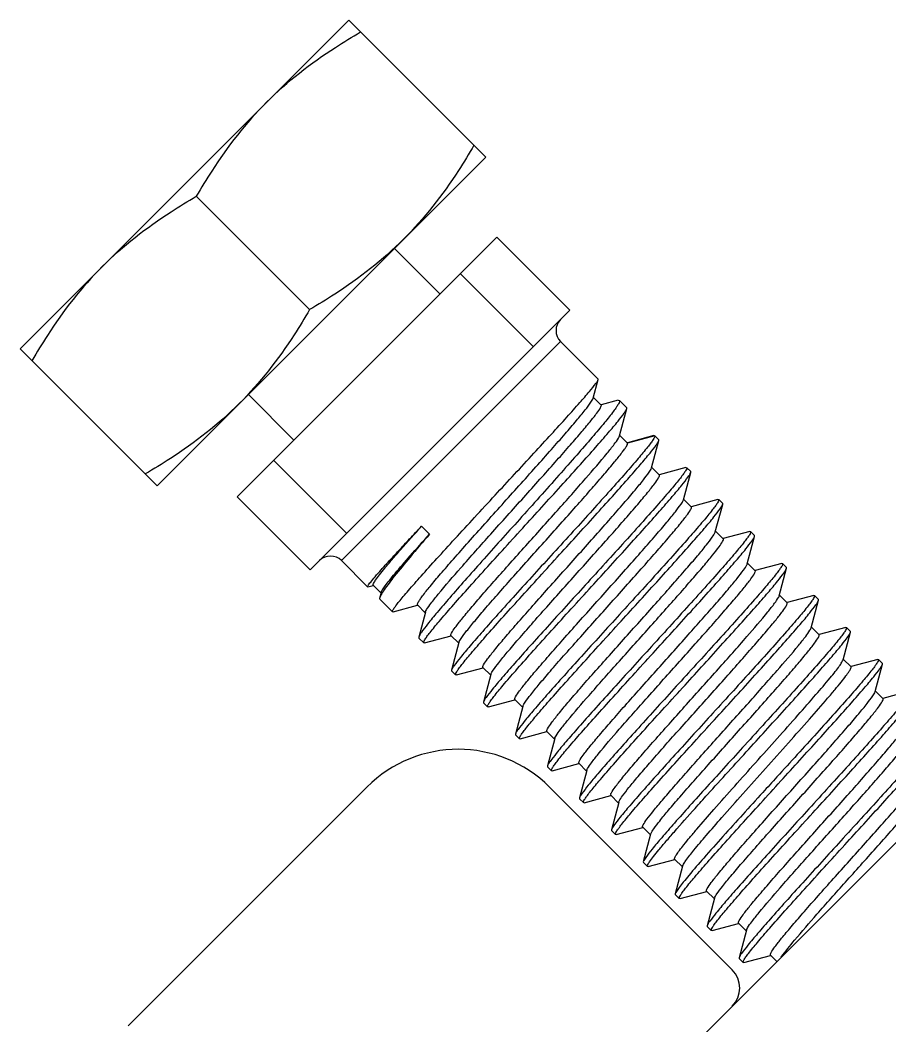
# Model space of a CAD drawing. Extents: x 4995099 to 5303443, y 4627657 to 4889583.
# Drawn here: x 5051300.1 to 5051674.7, y 4774370.9 to 4774804 of the extents above; entities that cross this region are included whole.
import ezdxf

# ---------------------------------------------------------------- set-up
doc = ezdxf.new("R2010")
doc.units = 0
doc.header["$LTSCALE"] = 1000
doc.header["$MEASUREMENT"] = 0
doc.layers.get('0').update_dxf_attribs({"color": 4, "linetype": 'CONTINUOUS'})

msp = doc.modelspace()

# ---------------------------------------------------------------- linework, layer by layer
at = {"linetype": 'Continuous'}
for p, q in [((5051441.63, 4774804), (5051300.07, 4774662.44)), ((5051441.63, 4774804), (5051500.61, 4774745.02)), ((5051500.61, 4774745.02), (5051359.05, 4774603.46)), ((5051375.95, 4774728.11), (5051424.72, 4774679.34)), ((5051393.56, 4774598.64), (5051505.42, 4774710.51)), ((5051505.42, 4774710.51), (5051536.88, 4774679.05)), ((5051461.29, 4774705.69), (5051480.95, 4774686.03)), ((5051489.7, 4774694.78), (5051521.15, 4774663.32)), ((5051425.01, 4774567.19), (5051536.88, 4774679.05)), ((5051300.07, 4774662.44), (5051359.05, 4774603.46)), ((5051438.48, 4774571.21), (5051532.85, 4774665.59)), ((5051549.06, 4774649.38), (5051532.85, 4774665.59)), ((5051546.94, 4774641.25), (5051549.07, 4774649.18)), ((5051549.07, 4774649.18), (5051549.06, 4774649.38)), ((5051398.37, 4774642.78), (5051418.03, 4774623.12)), ((5051550.35, 4774638.18), (5051547.01, 4774641.52)), ((5051557.72, 4774640.26), (5051550.32, 4774638.3)), ((5051557.72, 4774640.26), (5051558.21, 4774640.23)), ((5051561.38, 4774637.06), (5051558.21, 4774640.23)), ((5051558.23, 4774624.91), (5051561.4, 4774636.73)), ((5051561.42, 4774636.98), (5051561.38, 4774637.06)), ((5051561.4, 4774636.73), (5051561.42, 4774636.98)), ((5051561.69, 4774621.77), (5051558.25, 4774625.21)), ((5051561.64, 4774621.86), (5051558.3, 4774625.19)), ((5051573.09, 4774625.04), (5051561.61, 4774621.98)), ((5051573.47, 4774624.93), (5051561.69, 4774621.77)), ((5051571.99, 4774611.14), (5051575.16, 4774622.97)), ((5051573.09, 4774625.04), (5051573.42, 4774625.01)), ((5051573.42, 4774625.01), (5051573.47, 4774624.93)), ((5051575.14, 4774623.3), (5051573.49, 4774624.95)), ((5051575.16, 4774622.97), (5051575.14, 4774623.3)), ((5051561.69, 4774621.77), (5051561.64, 4774621.86)), ((5051409.29, 4774614.37), (5051440.74, 4774582.91)), ((5051575.4, 4774608.09), (5051572.07, 4774611.43)), ((5051586.86, 4774611.28), (5051575.37, 4774608.22)), ((5051586.86, 4774611.28), (5051587.19, 4774611.25)), ((5051588.9, 4774609.54), (5051587.19, 4774611.25)), ((5051585.75, 4774597.38), (5051588.93, 4774609.21)), ((5051588.93, 4774609.21), (5051588.9, 4774609.54)), ((5051393.56, 4774598.64), (5051425.01, 4774567.19)), ((5051589.17, 4774594.33), (5051585.83, 4774597.67)), ((5051600.62, 4774597.51), (5051589.13, 4774594.45)), ((5051600.62, 4774597.51), (5051600.95, 4774597.49)), ((5051602.67, 4774595.77), (5051600.95, 4774597.49)), ((5051599.51, 4774583.62), (5051602.69, 4774595.44)), ((5051602.69, 4774595.44), (5051602.67, 4774595.77)), ((5051472.99, 4774586.07), (5051476.43, 4774582.63)), ((5051602.93, 4774580.57), (5051599.59, 4774583.9)), ((5051614.38, 4774583.75), (5051602.89, 4774580.69)), ((5051614.38, 4774583.75), (5051614.71, 4774583.73)), ((5051616.43, 4774582.01), (5051614.71, 4774583.73)), ((5051599.45, 4774583.41), (5051599.51, 4774583.62)), ((5051613.28, 4774569.86), (5051616.45, 4774581.68)), ((5051616.45, 4774581.68), (5051616.43, 4774582.01)), ((5051449.75, 4774559.95), (5051438.48, 4774571.21)), ((5051324.92, 4774097.47), (5051795.52, 4774568.07)), ((5051616.69, 4774566.81), (5051613.35, 4774570.14)), ((5051628.15, 4774569.99), (5051616.66, 4774566.93)), ((5051627.04, 4774556.09), (5051630.21, 4774567.92)), ((5051628.15, 4774569.99), (5051628.47, 4774569.96)), ((5051630.19, 4774568.25), (5051628.47, 4774569.96)), ((5051630.21, 4774567.92), (5051630.19, 4774568.25)), ((5051449.88, 4774559.94), (5051449.75, 4774559.95)), ((5051449.88, 4774559.94), (5051452.18, 4774560.56)), ((5051452.15, 4774560.67), (5051455.5, 4774557.32)), ((5051455.56, 4774557.56), (5051454.96, 4774555.29)), ((5051460.48, 4774549.21), (5051455.01, 4774554.69)), ((5051630.45, 4774553.04), (5051627.12, 4774556.38)), ((5051641.91, 4774556.22), (5051630.42, 4774553.17)), ((5051640.8, 4774542.33), (5051643.98, 4774554.16)), ((5051641.91, 4774556.22), (5051642.24, 4774556.2)), ((5051643.95, 4774554.48), (5051642.24, 4774556.2)), ((5051643.98, 4774554.16), (5051643.95, 4774554.48)), ((5051460.75, 4774549.2), (5051460.48, 4774549.21)), ((5051460.75, 4774549.2), (5051471.28, 4774552.03)), ((5051471.25, 4774552.15), (5051474.58, 4774548.81)), ((5051474.66, 4774549.09), (5051471.79, 4774538.28)), ((5051644.22, 4774539.28), (5051640.88, 4774542.62)), ((5051655.67, 4774542.46), (5051644.18, 4774539.4)), ((5051654.57, 4774528.57), (5051657.74, 4774540.39)), ((5051655.67, 4774542.46), (5051656, 4774542.44)), ((5051657.72, 4774540.72), (5051656, 4774542.44)), ((5051657.74, 4774540.39), (5051657.72, 4774540.72)), ((5051471.79, 4774538.28), (5051471.81, 4774537.88)), ((5051473.89, 4774535.81), (5051471.81, 4774537.88)), ((5051474.22, 4774535.78), (5051485.68, 4774538.86)), ((5051485.65, 4774538.99), (5051488.99, 4774535.65)), ((5051474.22, 4774535.78), (5051473.89, 4774535.81)), ((5051489.06, 4774535.93), (5051485.91, 4774524.09)), ((5051657.98, 4774525.52), (5051654.64, 4774528.85)), ((5051669.44, 4774528.7), (5051657.95, 4774525.64)), ((5051669.44, 4774528.7), (5051669.76, 4774528.68)), ((5051671.48, 4774526.96), (5051669.76, 4774528.68)), ((5051485.91, 4774524.09), (5051485.93, 4774523.76)), ((5051487.65, 4774522.04), (5051485.93, 4774523.76)), ((5051487.98, 4774522.02), (5051499.45, 4774525.1)), ((5051499.41, 4774525.22), (5051502.75, 4774521.89)), ((5051668.33, 4774514.8), (5051671.5, 4774526.63)), ((5051671.5, 4774526.63), (5051671.48, 4774526.96)), ((5051487.98, 4774522.02), (5051487.65, 4774522.04)), ((5051502.83, 4774522.17), (5051499.67, 4774510.33)), ((5051671.74, 4774511.76), (5051668.4, 4774515.09)), ((5051683.2, 4774514.94), (5051671.71, 4774511.88)), ((5051499.67, 4774510.33), (5051499.7, 4774510)), ((5051501.74, 4774508.26), (5051513.21, 4774511.34)), ((5051513.18, 4774511.46), (5051516.51, 4774508.12)), ((5051501.41, 4774508.28), (5051499.7, 4774510)), ((5051501.74, 4774508.26), (5051501.41, 4774508.28)), ((5051516.59, 4774508.41), (5051513.44, 4774496.56)), ((5051515.5, 4774494.5), (5051526.97, 4774497.57)), ((5051526.94, 4774497.7), (5051530.27, 4774494.36)), ((5051513.44, 4774496.56), (5051513.46, 4774496.24)), ((5051515.18, 4774494.52), (5051513.46, 4774496.24)), ((5051515.5, 4774494.5), (5051515.18, 4774494.52)), ((5051530.35, 4774494.65), (5051527.2, 4774482.8)), ((5051527.2, 4774482.8), (5051527.22, 4774482.47)), ((5051528.94, 4774480.76), (5051527.22, 4774482.47)), ((5051529.27, 4774480.73), (5051528.94, 4774480.76)), ((5051529.27, 4774480.73), (5051540.73, 4774483.81)), ((5051540.7, 4774483.94), (5051544.04, 4774480.6)), ((5051544.11, 4774480.88), (5051540.96, 4774469.04)), ((5051346.65, 4774370.86), (5051449.47, 4774473.67)), ((5051528.11, 4774473.67), (5051606.75, 4774395.03)), ((5051540.96, 4774469.04), (5051540.98, 4774468.71)), ((5051542.7, 4774466.99), (5051540.98, 4774468.71)), ((5051543.03, 4774466.97), (5051542.7, 4774466.99)), ((5051543.03, 4774466.97), (5051554.5, 4774470.05)), ((5051554.46, 4774470.17), (5051557.8, 4774466.84)), ((5051557.88, 4774467.12), (5051554.72, 4774455.28)), ((5051554.72, 4774455.28), (5051554.75, 4774454.95)), ((5051556.46, 4774453.23), (5051554.75, 4774454.95)), ((5051556.79, 4774453.21), (5051568.26, 4774456.29)), ((5051568.23, 4774456.41), (5051571.56, 4774453.07)), ((5051556.79, 4774453.21), (5051556.46, 4774453.23)), ((5051571.64, 4774453.36), (5051568.49, 4774441.51)), ((5051571.64, 4774453.36), (5051571.72, 4774453.6)), ((5051568.49, 4774441.51), (5051568.51, 4774441.19)), ((5051570.23, 4774439.47), (5051568.51, 4774441.19)), ((5051570.56, 4774439.45), (5051582.02, 4774442.52)), ((5051581.99, 4774442.65), (5051585.33, 4774439.31)), ((5051570.56, 4774439.45), (5051570.23, 4774439.47)), ((5051585.4, 4774439.6), (5051582.25, 4774427.75)), ((5051582.25, 4774427.75), (5051582.27, 4774427.42)), ((5051584.32, 4774425.68), (5051595.78, 4774428.76)), ((5051595.75, 4774428.89), (5051599.09, 4774425.55)), ((5051583.99, 4774425.71), (5051582.27, 4774427.42)), ((5051584.32, 4774425.68), (5051583.99, 4774425.71)), ((5051599.16, 4774425.83), (5051596.01, 4774413.99)), ((5051598.08, 4774411.92), (5051609.55, 4774415)), ((5051609.51, 4774415.12), (5051612.85, 4774411.79)), ((5051596.01, 4774413.99), (5051596.03, 4774413.66)), ((5051597.75, 4774411.94), (5051596.03, 4774413.66)), ((5051598.08, 4774411.92), (5051597.75, 4774411.94)), ((5051612.93, 4774412.07), (5051609.77, 4774400.22)), ((5051609.77, 4774400.22), (5051609.8, 4774399.9)), ((5051611.51, 4774398.18), (5051609.8, 4774399.9)), ((5051611.84, 4774398.16), (5051611.51, 4774398.18)), ((5051611.84, 4774398.16), (5051623.31, 4774401.24)), ((5051623.28, 4774401.36), (5051626.04, 4774398.59))]:
    msp.add_line(p, q, dxfattribs=at)
for centre, radius, start, end in [((5051537.57, 4774670.3), 6.67, 135, 225), ((5051433.76, 4774566.5), 6.67, 45, 135), ((5051488.79, 4774434.35), 55.61, 45, 135), ((5051598.89, 4774387.17), 11.12, 315, 45)]:
    msp.add_arc(centre, radius, start, end, dxfattribs=at)
for points, knots in [([(5051406.24, 4774768.61), (5051415.17, 4774777.55), (5051428.62, 4774788.03), (5051443.06, 4774796.78), (5051446.73, 4774798.89)], [0, 0, 0, 0, 0.748734, 1, 1, 1, 1]), ([(5051406.24, 4774768.61), (5051397.3, 4774759.67), (5051386.82, 4774746.22), (5051378.07, 4774731.79), (5051375.95, 4774728.11)], [0, 0, 0, 0, 0.748734, 1, 1, 1, 1]), ([(5051495.5, 4774750.12), (5051493.39, 4774746.45), (5051484.64, 4774732.01), (5051474.16, 4774718.56), (5051465.22, 4774709.63)], [0, 0, 0, 0, 0.251266, 1, 1, 1, 1]), ([(5051335.46, 4774697.83), (5051344.39, 4774706.77), (5051357.85, 4774717.25), (5051372.28, 4774726), (5051375.95, 4774728.11)], [0, 0, 0, 0, 0.748734, 1, 1, 1, 1]), ([(5051465.22, 4774709.63), (5051456.28, 4774700.69), (5051442.83, 4774690.21), (5051428.4, 4774681.46), (5051424.72, 4774679.34)], [0, 0, 0, 0, 0.748734, 1, 1, 1, 1]), ([(5051335.46, 4774697.83), (5051326.52, 4774688.89), (5051316.04, 4774675.44), (5051307.29, 4774661.01), (5051305.17, 4774657.33)], [0, 0, 0, 0, 0.748734, 1, 1, 1, 1]), ([(5051424.72, 4774679.34), (5051422.61, 4774675.67), (5051413.86, 4774661.24), (5051403.38, 4774647.78), (5051394.44, 4774638.85)], [0, 0, 0, 0, 0.251266, 1, 1, 1, 1]), ([(5051504.67, 4774599.39), (5051510.23, 4774605.41), (5051518.33, 4774614.16), (5051528.64, 4774625.38), (5051535.24, 4774632.64), (5051540.73, 4774638.77), (5051544.87, 4774643.56), (5051547.44, 4774646.64), (5051548.65, 4774648.35), (5051549.01, 4774648.94), (5051549.07, 4774649.18)], [0, 0, 0, 0, 0.368142, 0.535897, 0.684709, 0.809342, 0.905414, 0.969598, 0.989056, 1, 1, 1, 1]), ([(5051471.25, 4774552.15), (5051471.15, 4774552.25), (5051471.25, 4774552.76), (5051471.65, 4774553.47), (5051472.4, 4774554.66), (5051474.06, 4774556.92), (5051477.01, 4774560.59), (5051481.48, 4774565.87), (5051487.01, 4774572.22), (5051493.38, 4774579.42), (5051500.35, 4774587.21), (5051510.04, 4774598), (5051519.62, 4774608.65), (5051528.68, 4774618.82), (5051534.53, 4774625.47), (5051539.39, 4774631.15), (5051543.15, 4774635.65), (5051545.52, 4774638.85), (5051546.76, 4774640.57), (5051546.94, 4774641.25)], [0, 0, 0, 0, 0.003461, 0.010825, 0.022535, 0.038573, 0.083113, 0.142879, 0.21566, 0.298761, 0.389116, 0.483412, 0.670116, 0.755815, 0.832283, 0.896851, 0.947308, 0.981997, 1, 1, 1, 1]), ([(5051558.21, 4774640.23), (5051558.33, 4774640.11), (5051558.22, 4774639.5), (5051557.75, 4774638.64), (5051556.86, 4774637.23), (5051554.89, 4774634.53), (5051551.39, 4774630.15), (5051546.09, 4774623.87), (5051539.52, 4774616.31), (5051531.96, 4774607.77), (5051523.71, 4774598.53), (5051518.01, 4774592.19), (5051515.11, 4774588.96)], [0, 0, 0, 0, 0.007287, 0.022596, 0.046895, 0.080168, 0.172563, 0.296519, 0.44737, 0.619385, 0.805971, 1, 1, 1, 1]), ([(5051394.44, 4774638.85), (5051385.5, 4774629.91), (5051372.05, 4774619.43), (5051357.62, 4774610.68), (5051353.94, 4774608.56)], [0, 0, 0, 0, 0.748734, 1, 1, 1, 1]), ([(5051475.14, 4774550.11), (5051475.7, 4774551.05), (5051477.37, 4774553.31), (5051482.23, 4774559.36), (5051490.85, 4774569.27), (5051503.17, 4774583.1), (5051514.58, 4774595.77), (5051523.84, 4774606.09), (5051530.34, 4774613.37), (5051536.2, 4774620.02), (5051541.23, 4774625.82), (5051545.26, 4774630.61), (5051548.12, 4774634.19), (5051549.76, 4774636.53), (5051550.36, 4774637.64), (5051550.44, 4774638.1), (5051550.35, 4774638.18)], [0, 0, 0, 0, 0.028348, 0.07231, 0.200737, 0.367922, 0.551326, 0.641466, 0.726551, 0.80379, 0.870677, 0.92508, 0.96531, 0.990227, 0.996843, 1, 1, 1, 1]), ([(5051517.63, 4774586.43), (5051523.09, 4774592.42), (5051531.05, 4774601.15), (5051541.16, 4774612.36), (5051547.67, 4774619.66), (5051553.06, 4774625.86), (5051557.23, 4774630.75), (5051559.83, 4774634.2), (5051561.21, 4774636.02), (5051561.4, 4774636.73)], [0, 0, 0, 0, 0.36438, 0.530796, 0.678891, 0.803581, 0.9006, 0.966696, 1, 1, 1, 1]), ([(5051485.65, 4774538.99), (5051485.56, 4774539.07), (5051485.63, 4774539.52), (5051486.21, 4774540.63), (5051487.8, 4774542.92), (5051490.59, 4774546.43), (5051494.5, 4774551.12), (5051499.37, 4774556.76), (5051505.04, 4774563.22), (5051511.3, 4774570.26), (5051520.19, 4774580.21), (5051531.09, 4774592.36), (5051542.83, 4774605.6), (5051551.03, 4774615.07), (5051555.64, 4774620.85), (5051557.22, 4774623), (5051557.75, 4774623.91)], [0, 0, 0, 0, 0.003296, 0.010079, 0.03549, 0.076381, 0.131511, 0.19909, 0.276886, 0.362322, 0.452558, 0.635372, 0.801219, 0.928261, 0.971785, 1, 1, 1, 1]), ([(5051573.47, 4774624.93), (5051573.51, 4774624.74), (5051573.24, 4774624.17), (5051572.67, 4774623.2), (5051571.64, 4774621.78), (5051569.53, 4774619.05), (5051565.89, 4774614.71), (5051560.5, 4774608.5), (5051553.9, 4774601.09), (5051546.37, 4774592.73), (5051538.19, 4774583.73), (5051532.55, 4774577.54), (5051529.68, 4774574.39)], [0, 0, 0, 0, 0.00868, 0.025879, 0.051887, 0.086569, 0.180747, 0.305089, 0.45505, 0.625126, 0.809034, 1, 1, 1, 1]), ([(5051531.4, 4774572.67), (5051536.85, 4774578.66), (5051544.81, 4774587.39), (5051554.92, 4774598.6), (5051561.43, 4774605.9), (5051566.82, 4774612.1), (5051571, 4774616.98), (5051573.59, 4774620.43), (5051574.97, 4774622.25), (5051575.16, 4774622.97)], [0, 0, 0, 0, 0.364381, 0.5308, 0.678899, 0.803591, 0.900607, 0.966701, 1, 1, 1, 1]), ([(5051557.75, 4774623.91), (5051557.81, 4774624.01), (5051557.99, 4774624.33), (5051558.16, 4774624.66), (5051558.23, 4774624.91)], [0, 0, 0, 0, 0.313787, 1, 1, 1, 1]), ([(5051489.06, 4774535.93), (5051489.24, 4774536.6), (5051490.43, 4774538.29), (5051492.72, 4774541.41), (5051496.33, 4774545.77), (5051500.99, 4774551.23), (5051506.57, 4774557.62), (5051515.2, 4774567.35), (5051524.3, 4774577.51), (5051533.51, 4774587.8), (5051540.13, 4774595.22), (5051546.19, 4774602.1), (5051551.48, 4774608.19), (5051555.78, 4774613.28), (5051558.66, 4774616.86), (5051560.32, 4774619.11), (5051561.12, 4774620.3), (5051561.56, 4774621.12), (5051561.74, 4774621.61), (5051561.69, 4774621.77)], [0, 0, 0, 0, 0.018431, 0.053472, 0.104134, 0.168694, 0.244894, 0.330055, 0.515024, 0.608298, 0.697696, 0.780063, 0.852494, 0.912444, 0.95783, 0.974565, 0.987157, 0.995562, 1, 1, 1, 1]), ([(5051499.41, 4774525.22), (5051499.32, 4774525.32), (5051499.4, 4774525.8), (5051500.04, 4774526.98), (5051501.78, 4774529.45), (5051504.8, 4774533.22), (5051509.02, 4774538.25), (5051514.25, 4774544.28), (5051520.3, 4774551.15), (5051526.94, 4774558.61), (5051536.22, 4774568.98), (5051545.43, 4774579.25), (5051554.17, 4774589.11), (5051559.85, 4774595.59), (5051564.58, 4774601.15), (5051568.26, 4774605.58), (5051570.6, 4774608.75), (5051571.81, 4774610.46), (5051571.99, 4774611.14)], [0, 0, 0, 0, 0.003453, 0.010691, 0.037881, 0.081592, 0.14037, 0.212138, 0.294327, 0.383985, 0.477885, 0.664852, 0.751185, 0.82854, 0.894141, 0.945651, 0.981282, 1, 1, 1, 1]), ([(5051587.19, 4774611.25), (5051587.29, 4774611.15), (5051587.11, 4774610.56), (5051586.63, 4774609.77), (5051585.69, 4774608.39), (5051583.66, 4774605.76), (5051580.08, 4774601.45), (5051574.7, 4774595.25), (5051568.06, 4774587.77), (5051560.43, 4774579.29), (5051552.11, 4774570.13), (5051546.37, 4774563.84), (5051543.44, 4774560.62)], [0, 0, 0, 0, 0.006599, 0.021626, 0.045784, 0.078991, 0.171388, 0.295465, 0.44652, 0.61879, 0.805664, 1, 1, 1, 1]), ([(5051502.83, 4774522.17), (5051503.01, 4774522.85), (5051504.22, 4774524.56), (5051506.55, 4774527.73), (5051510.23, 4774532.16), (5051514.96, 4774537.71), (5051520.64, 4774544.19), (5051529.37, 4774554.05), (5051538.58, 4774564.33), (5051547.87, 4774574.7), (5051554.51, 4774582.16), (5051560.56, 4774589.03), (5051565.79, 4774595.07), (5051570.02, 4774600.1), (5051573.04, 4774603.87), (5051574.77, 4774606.34), (5051575.41, 4774607.52), (5051575.49, 4774608), (5051575.4, 4774608.09)], [0, 0, 0, 0, 0.01868, 0.054278, 0.105764, 0.171349, 0.248695, 0.335028, 0.522011, 0.615926, 0.705601, 0.787809, 0.859594, 0.918387, 0.96211, 0.989307, 0.996546, 1, 1, 1, 1]), ([(5051545.16, 4774558.91), (5051550.62, 4774564.9), (5051558.57, 4774573.63), (5051568.69, 4774584.84), (5051575.19, 4774592.13), (5051580.58, 4774598.33), (5051584.76, 4774603.22), (5051587.35, 4774606.67), (5051588.73, 4774608.49), (5051588.93, 4774609.21)], [0, 0, 0, 0, 0.364381, 0.530796, 0.678894, 0.80359, 0.900609, 0.966703, 1, 1, 1, 1]), ([(5051460.48, 4774549.21), (5051460.38, 4774549.31), (5051460.61, 4774549.89), (5051461.08, 4774550.65), (5051462.06, 4774552.01), (5051463.42, 4774553.72), (5051465.21, 4774555.89), (5051468.35, 4774559.56), (5051473.17, 4774565.02), (5051479.87, 4774572.44), (5051487.56, 4774580.85), (5051495.94, 4774589.95), (5051501.72, 4774596.21), (5051504.67, 4774599.39)], [0, 0, 0, 0, 0.006287, 0.021187, 0.045277, 0.078448, 0.120429, 0.17084, 0.294962, 0.446101, 0.618491, 0.80551, 1, 1, 1, 1]), ([(5051513.18, 4774511.46), (5051513.08, 4774511.55), (5051513.17, 4774512.04), (5051513.81, 4774513.22), (5051515.54, 4774515.69), (5051518.56, 4774519.46), (5051522.78, 4774524.49), (5051528.01, 4774530.52), (5051534.06, 4774537.39), (5051540.7, 4774544.84), (5051549.99, 4774555.22), (5051559.2, 4774565.49), (5051567.93, 4774575.35), (5051573.61, 4774581.83), (5051578.34, 4774587.39), (5051582.03, 4774591.82), (5051584.36, 4774594.99), (5051585.57, 4774596.7), (5051585.75, 4774597.38)], [0, 0, 0, 0, 0.003453, 0.010691, 0.03788, 0.081592, 0.14037, 0.212137, 0.294327, 0.383985, 0.477885, 0.664851, 0.751185, 0.82854, 0.894141, 0.945652, 0.981282, 1, 1, 1, 1]), ([(5051600.95, 4774597.49), (5051601.05, 4774597.38), (5051600.87, 4774596.8), (5051600.39, 4774596), (5051599.45, 4774594.62), (5051597.42, 4774592), (5051593.85, 4774587.68), (5051588.47, 4774581.48), (5051581.82, 4774574), (5051574.19, 4774565.53), (5051565.87, 4774556.37), (5051560.13, 4774550.07), (5051557.2, 4774546.86)], [0, 0, 0, 0, 0.006599, 0.021626, 0.045783, 0.07899, 0.171389, 0.295471, 0.446525, 0.618791, 0.805663, 1, 1, 1, 1]), ([(5051516.59, 4774508.41), (5051516.77, 4774509.09), (5051517.98, 4774510.8), (5051520.31, 4774513.97), (5051523.99, 4774518.4), (5051528.72, 4774523.95), (5051534.4, 4774530.43), (5051543.14, 4774540.29), (5051552.35, 4774550.56), (5051561.63, 4774560.94), (5051568.27, 4774568.4), (5051574.33, 4774575.27), (5051579.56, 4774581.3), (5051583.78, 4774586.33), (5051586.8, 4774590.1), (5051588.54, 4774592.57), (5051589.18, 4774593.76), (5051589.26, 4774594.24), (5051589.17, 4774594.33)], [0, 0, 0, 0, 0.01868, 0.054279, 0.105765, 0.171349, 0.248696, 0.335028, 0.522011, 0.615926, 0.705601, 0.787809, 0.859594, 0.918386, 0.962109, 0.989307, 0.996546, 1, 1, 1, 1]), ([(5051558.92, 4774545.15), (5051564.38, 4774551.14), (5051572.34, 4774559.86), (5051582.45, 4774571.08), (5051588.95, 4774578.37), (5051594.35, 4774584.57), (5051598.52, 4774589.46), (5051601.12, 4774592.91), (5051602.5, 4774594.73), (5051602.69, 4774595.44)], [0, 0, 0, 0, 0.364389, 0.530808, 0.678904, 0.803593, 0.90061, 0.966703, 1, 1, 1, 1]), ([(5051515.11, 4774588.96), (5051509.72, 4774582.95), (5051501.86, 4774574.21), (5051491.87, 4774562.97), (5051485.44, 4774555.64), (5051480.09, 4774549.4), (5051475.95, 4774544.44), (5051473.35, 4774540.92), (5051471.98, 4774539.03), (5051471.79, 4774538.28)], [0, 0, 0, 0, 0.362585, 0.528363, 0.676115, 0.800828, 0.898293, 0.965295, 1, 1, 1, 1]), ([(5051449.75, 4774559.95), (5051449.7, 4774560), (5051449.8, 4774560.27), (5051450.02, 4774560.63), (5051450.47, 4774561.27), (5051451.45, 4774562.51), (5051453.2, 4774564.57), (5051455.87, 4774567.59), (5051459.26, 4774571.33), (5051463.32, 4774575.74), (5051467.97, 4774580.73), (5051471.26, 4774584.24), (5051472.99, 4774586.07)], [0, 0, 0, 0, 0.005738, 0.019134, 0.040805, 0.070779, 0.155209, 0.27106, 0.416301, 0.588313, 0.78408, 1, 1, 1, 1]), ([(5051452.15, 4774560.67), (5051451.98, 4774560.83), (5051452.48, 4774561.8), (5051453.28, 4774563.07), (5051455.04, 4774565.38), (5051457.4, 4774568.28), (5051460.48, 4774571.92), (5051465.71, 4774577.94), (5051469.97, 4774582.72), (5051472.99, 4774586.07)], [0, 0, 0, 0, 0.021147, 0.073565, 0.158215, 0.273875, 0.418588, 0.589838, 1, 1, 1, 1]), ([(5051473.89, 4774535.81), (5051473.78, 4774535.91), (5051473.97, 4774536.5), (5051474.44, 4774537.29), (5051475.39, 4774538.67), (5051477.41, 4774541.3), (5051480.99, 4774545.61), (5051486.37, 4774551.81), (5051493.02, 4774559.29), (5051500.65, 4774567.76), (5051508.97, 4774576.92), (5051514.71, 4774583.22), (5051517.63, 4774586.43)], [0, 0, 0, 0, 0.006599, 0.021626, 0.045784, 0.078991, 0.171388, 0.295465, 0.446519, 0.61879, 0.805664, 1, 1, 1, 1]), ([(5051614.71, 4774583.73), (5051614.82, 4774583.62), (5051614.63, 4774583.04), (5051614.16, 4774582.24), (5051613.21, 4774580.86), (5051611.19, 4774578.23), (5051607.61, 4774573.92), (5051602.23, 4774567.72), (5051595.58, 4774560.24), (5051587.95, 4774551.77), (5051579.63, 4774542.61), (5051573.89, 4774536.31), (5051570.97, 4774533.1)], [0, 0, 0, 0, 0.006598, 0.021624, 0.045781, 0.078987, 0.171384, 0.29546, 0.44651, 0.618781, 0.80566, 1, 1, 1, 1]), ([(5051476.43, 4774582.63), (5051473.57, 4774579.32), (5051468.44, 4774573.32), (5051461.88, 4774565.34), (5051457.72, 4774560), (5051455.69, 4774556.9), (5051455.09, 4774555.76), (5051454.96, 4774555.29)], [0, 0, 0, 0, 0.376924, 0.679521, 0.890722, 0.958383, 1, 1, 1, 1]), ([(5051455.56, 4774557.56), (5051455.67, 4774557.94), (5051456.25, 4774558.9), (5051457.44, 4774560.6), (5051459.28, 4774562.94), (5051462.85, 4774567.26), (5051468.62, 4774573.9), (5051473.63, 4774579.51), (5051476.43, 4774582.63)], [0, 0, 0, 0, 0.036338, 0.100465, 0.191874, 0.309308, 0.615028, 1, 1, 1, 1]), ([(5051526.94, 4774497.7), (5051526.85, 4774497.79), (5051526.92, 4774498.26), (5051527.55, 4774499.42), (5051529.25, 4774501.85), (5051532.21, 4774505.55), (5051536.34, 4774510.49), (5051541.48, 4774516.42), (5051547.43, 4774523.18), (5051553.97, 4774530.53), (5051563.16, 4774540.8), (5051572.3, 4774550.99), (5051581.01, 4774560.81), (5051586.73, 4774567.33), (5051591.55, 4774572.95), (5051595.33, 4774577.5), (5051597.86, 4774580.84), (5051599.15, 4774582.67), (5051599.45, 4774583.41)], [0, 0, 0, 0, 0.003411, 0.010523, 0.037228, 0.080172, 0.137959, 0.208589, 0.289589, 0.378106, 0.47102, 0.656885, 0.743278, 0.821187, 0.887872, 0.941003, 0.97876, 1, 1, 1, 1]), ([(5051530.91, 4774495.79), (5051531.47, 4774496.72), (5051533.1, 4774498.92), (5051537.78, 4774504.76), (5051546.02, 4774514.27), (5051557.77, 4774527.51), (5051568.64, 4774539.63), (5051577.48, 4774549.52), (5051583.71, 4774556.52), (5051589.33, 4774562.93), (5051594.16, 4774568.53), (5051598.04, 4774573.18), (5051600.8, 4774576.66), (5051602.37, 4774578.94), (5051602.95, 4774580.04), (5051603.01, 4774580.48), (5051602.93, 4774580.57)], [0, 0, 0, 0, 0.029221, 0.073567, 0.201629, 0.367682, 0.550054, 0.639909, 0.724906, 0.802249, 0.869396, 0.924152, 0.964754, 0.989983, 0.99672, 1, 1, 1, 1]), ([(5051572.68, 4774531.38), (5051578.14, 4774537.37), (5051586.1, 4774546.1), (5051596.21, 4774557.31), (5051602.72, 4774564.61), (5051608.11, 4774570.81), (5051612.28, 4774575.7), (5051614.88, 4774579.15), (5051616.26, 4774580.96), (5051616.45, 4774581.68)], [0, 0, 0, 0, 0.364379, 0.530797, 0.678896, 0.80359, 0.900607, 0.966701, 1, 1, 1, 1]), ([(5051529.68, 4774574.39), (5051524.22, 4774568.39), (5051516.26, 4774559.67), (5051506.15, 4774548.45), (5051499.64, 4774541.16), (5051494.25, 4774534.96), (5051490.07, 4774530.07), (5051487.48, 4774526.62), (5051486.1, 4774524.8), (5051485.91, 4774524.09)], [0, 0, 0, 0, 0.36446, 0.530907, 0.67902, 0.803709, 0.900704, 0.966759, 1, 1, 1, 1]), ([(5051487.65, 4774522.04), (5051487.55, 4774522.15), (5051487.73, 4774522.73), (5051488.21, 4774523.53), (5051489.15, 4774524.91), (5051491.17, 4774527.54), (5051494.75, 4774531.85), (5051500.13, 4774538.05), (5051506.78, 4774545.53), (5051514.41, 4774554), (5051522.73, 4774563.16), (5051528.47, 4774569.46), (5051531.4, 4774572.67)], [0, 0, 0, 0, 0.006598, 0.021625, 0.04578, 0.078987, 0.171384, 0.295461, 0.446512, 0.618782, 0.805661, 1, 1, 1, 1]), ([(5051540.7, 4774483.94), (5051540.61, 4774484.02), (5051540.68, 4774484.49), (5051541.29, 4774485.63), (5051542.95, 4774488.01), (5051545.85, 4774491.64), (5051549.9, 4774496.48), (5051554.94, 4774502.31), (5051560.79, 4774508.96), (5051567.23, 4774516.2), (5051576.3, 4774526.35), (5051587.33, 4774538.64), (5051597.69, 4774550.32), (5051604.7, 4774558.47), (5051608.6, 4774563.14), (5051611.32, 4774566.64), (5051612.71, 4774568.59), (5051613.1, 4774569.39)], [0, 0, 0, 0, 0.003368, 0.010354, 0.036572, 0.078742, 0.135528, 0.20501, 0.284805, 0.372166, 0.464077, 0.64881, 0.81371, 0.881483, 0.936251, 0.976167, 1, 1, 1, 1]), ([(5051544.47, 4774481.68), (5051544.96, 4774482.55), (5051546.47, 4774484.65), (5051550.97, 4774490.33), (5051559.11, 4774499.73), (5051570.84, 4774512.97), (5051581.79, 4774525.17), (5051590.74, 4774535.19), (5051597.06, 4774542.3), (5051602.8, 4774548.82), (5051607.72, 4774554.53), (5051611.68, 4774559.27), (5051614.5, 4774562.82), (5051616.12, 4774565.14), (5051616.71, 4774566.26), (5051616.78, 4774566.72), (5051616.69, 4774566.81)], [0, 0, 0, 0, 0.02672, 0.069018, 0.194536, 0.360069, 0.543539, 0.634344, 0.720433, 0.798907, 0.86713, 0.922821, 0.964145, 0.989828, 0.99668, 1, 1, 1, 1]), ([(5051628.47, 4774569.96), (5051628.58, 4774569.86), (5051628.39, 4774569.27), (5051627.92, 4774568.48), (5051626.98, 4774567.1), (5051624.95, 4774564.47), (5051621.37, 4774560.16), (5051615.99, 4774553.96), (5051609.35, 4774546.48), (5051601.71, 4774538.01), (5051593.4, 4774528.85), (5051587.66, 4774522.55), (5051584.73, 4774519.34)], [0, 0, 0, 0, 0.006599, 0.021626, 0.045785, 0.078991, 0.171389, 0.295468, 0.446524, 0.618793, 0.805664, 1, 1, 1, 1]), ([(5051586.45, 4774517.62), (5051591.91, 4774523.61), (5051599.86, 4774532.34), (5051609.97, 4774543.55), (5051616.48, 4774550.85), (5051621.87, 4774557.05), (5051626.05, 4774561.93), (5051628.64, 4774565.38), (5051630.02, 4774567.2), (5051630.21, 4774567.92)], [0, 0, 0, 0, 0.364384, 0.5308, 0.678898, 0.803592, 0.90061, 0.966703, 1, 1, 1, 1]), ([(5051543.44, 4774560.62), (5051537.98, 4774554.63), (5051530.02, 4774545.9), (5051519.91, 4774534.69), (5051513.4, 4774527.39), (5051508.01, 4774521.19), (5051503.83, 4774516.31), (5051501.24, 4774512.86), (5051499.86, 4774511.04), (5051499.67, 4774510.33)], [0, 0, 0, 0, 0.364466, 0.530913, 0.679023, 0.803712, 0.900708, 0.966761, 1, 1, 1, 1]), ([(5051501.41, 4774508.28), (5051501.31, 4774508.39), (5051501.49, 4774508.97), (5051501.97, 4774509.77), (5051502.91, 4774511.15), (5051504.94, 4774513.78), (5051508.52, 4774518.09), (5051513.9, 4774524.29), (5051520.54, 4774531.77), (5051528.17, 4774540.24), (5051536.49, 4774549.4), (5051542.23, 4774555.7), (5051545.16, 4774558.91)], [0, 0, 0, 0, 0.006599, 0.021626, 0.045783, 0.078991, 0.17139, 0.295472, 0.446528, 0.618793, 0.805664, 1, 1, 1, 1]), ([(5051454.96, 4774555.29), (5051454.95, 4774555.23), (5051454.9, 4774555.03), (5051454.91, 4774554.78), (5051455.01, 4774554.69)], [0, 0, 0, 0, 0.336514, 1, 1, 1, 1]), ([(5051554.46, 4774470.17), (5051554.38, 4774470.26), (5051554.44, 4774470.72), (5051555.04, 4774471.84), (5051556.66, 4774474.17), (5051559.49, 4774477.73), (5051563.46, 4774482.48), (5051568.4, 4774488.2), (5051574.14, 4774494.73), (5051580.48, 4774501.86), (5051589.45, 4774511.9), (5051600.41, 4774524.11), (5051612.13, 4774537.35), (5051620.26, 4774546.74), (5051624.73, 4774552.4), (5051626.23, 4774554.47), (5051626.7, 4774555.34)], [0, 0, 0, 0, 0.003326, 0.010193, 0.035938, 0.077359, 0.133176, 0.201544, 0.28017, 0.366406, 0.457339, 0.640956, 0.806417, 0.931592, 0.973615, 1, 1, 1, 1]), ([(5051642.24, 4774556.2), (5051642.34, 4774556.1), (5051642.16, 4774555.51), (5051641.68, 4774554.72), (5051640.74, 4774553.34), (5051638.71, 4774550.71), (5051635.13, 4774546.4), (5051629.75, 4774540.2), (5051623.11, 4774532.72), (5051615.48, 4774524.24), (5051607.16, 4774515.08), (5051601.42, 4774508.79), (5051598.49, 4774505.57)], [0, 0, 0, 0, 0.006599, 0.021626, 0.045782, 0.078989, 0.171387, 0.295468, 0.446521, 0.618788, 0.805663, 1, 1, 1, 1]), ([(5051600.21, 4774503.86), (5051605.67, 4774509.85), (5051613.62, 4774518.58), (5051623.74, 4774529.79), (5051630.24, 4774537.08), (5051635.63, 4774543.28), (5051639.81, 4774548.17), (5051642.4, 4774551.62), (5051643.78, 4774553.44), (5051643.98, 4774554.15)], [0, 0, 0, 0, 0.364389, 0.530808, 0.678905, 0.803593, 0.900609, 0.966702, 1, 1, 1, 1]), ([(5051626.7, 4774555.34), (5051626.75, 4774555.41), (5051626.87, 4774555.65), (5051626.99, 4774555.91), (5051627.04, 4774556.09)], [0, 0, 0, 0, 0.304527, 1, 1, 1, 1]), ([(5051474.66, 4774549.09), (5051474.68, 4774549.16), (5051474.8, 4774549.52), (5051474.99, 4774549.85), (5051475.14, 4774550.11)], [0, 0, 0, 0, 0.186143, 1, 1, 1, 1]), ([(5051558.08, 4774467.62), (5051558.48, 4774468.43), (5051559.88, 4774470.4), (5051562.62, 4774473.92), (5051566.53, 4774478.6), (5051573.55, 4774486.76), (5051583.92, 4774498.44), (5051594.93, 4774510.72), (5051604, 4774520.86), (5051610.42, 4774528.08), (5051616.26, 4774534.72), (5051621.28, 4774540.53), (5051625.32, 4774545.36), (5051628.21, 4774548.98), (5051629.86, 4774551.35), (5051630.47, 4774552.49), (5051630.54, 4774552.95), (5051630.45, 4774553.04)], [0, 0, 0, 0, 0.024173, 0.064372, 0.119353, 0.187267, 0.352243, 0.536827, 0.628608, 0.715817, 0.795456, 0.864788, 0.921444, 0.963514, 0.989667, 0.996638, 1, 1, 1, 1]), ([(5051557.2, 4774546.86), (5051551.74, 4774540.87), (5051543.79, 4774532.14), (5051533.67, 4774520.93), (5051527.16, 4774513.63), (5051521.77, 4774507.43), (5051517.6, 4774502.54), (5051515.01, 4774499.09), (5051513.63, 4774497.28), (5051513.44, 4774496.56)], [0, 0, 0, 0, 0.364457, 0.530899, 0.679012, 0.803706, 0.900705, 0.966759, 1, 1, 1, 1]), ([(5051515.18, 4774494.52), (5051515.07, 4774494.62), (5051515.26, 4774495.21), (5051515.73, 4774496), (5051516.67, 4774497.38), (5051518.7, 4774500.01), (5051522.28, 4774504.32), (5051527.66, 4774510.52), (5051534.3, 4774518), (5051541.94, 4774526.48), (5051550.25, 4774535.64), (5051555.99, 4774541.93), (5051558.92, 4774545.15)], [0, 0, 0, 0, 0.006597, 0.021623, 0.045779, 0.078985, 0.171381, 0.295456, 0.44651, 0.618782, 0.805661, 1, 1, 1, 1]), ([(5051568.23, 4774456.41), (5051568.14, 4774456.5), (5051568.2, 4774456.94), (5051568.78, 4774458.05), (5051570.36, 4774460.33), (5051573.13, 4774463.82), (5051577.02, 4774468.48), (5051581.86, 4774474.09), (5051587.5, 4774480.52), (5051593.74, 4774487.53), (5051602.59, 4774497.44), (5051613.48, 4774509.57), (5051625.22, 4774522.81), (5051633.45, 4774532.31), (5051638.11, 4774538.13), (5051639.72, 4774540.32), (5051640.27, 4774541.24)], [0, 0, 0, 0, 0.003285, 0.010037, 0.035326, 0.076021, 0.1309, 0.198187, 0.275678, 0.360819, 0.450797, 0.633314, 0.7993, 0.92703, 0.971108, 1, 1, 1, 1]), ([(5051656, 4774542.44), (5051656.1, 4774542.33), (5051655.92, 4774541.75), (5051655.44, 4774540.95), (5051654.5, 4774539.57), (5051652.48, 4774536.94), (5051648.9, 4774532.63), (5051643.52, 4774526.43), (5051636.87, 4774518.95), (5051629.24, 4774510.48), (5051620.92, 4774501.32), (5051615.18, 4774495.02), (5051612.25, 4774491.81)], [0, 0, 0, 0, 0.006598, 0.021624, 0.045781, 0.078987, 0.171383, 0.295458, 0.446509, 0.61878, 0.80566, 1, 1, 1, 1]), ([(5051613.97, 4774490.1), (5051619.43, 4774496.09), (5051627.39, 4774504.81), (5051637.5, 4774516.03), (5051644, 4774523.32), (5051649.4, 4774529.52), (5051653.57, 4774534.41), (5051656.17, 4774537.86), (5051657.55, 4774539.68), (5051657.74, 4774540.39)], [0, 0, 0, 0, 0.364378, 0.530795, 0.678895, 0.803589, 0.900607, 0.966701, 1, 1, 1, 1]), ([(5051640.27, 4774541.24), (5051640.34, 4774541.35), (5051640.54, 4774541.7), (5051640.73, 4774542.06), (5051640.8, 4774542.33)], [0, 0, 0, 0, 0.316982, 1, 1, 1, 1]), ([(5051571.72, 4774453.6), (5051572.03, 4774454.35), (5051573.33, 4774456.2), (5051575.88, 4774459.55), (5051579.69, 4774464.12), (5051586.63, 4774472.21), (5051597, 4774483.91), (5051608.08, 4774496.27), (5051617.25, 4774506.52), (5051623.78, 4774513.86), (5051629.71, 4774520.6), (5051634.84, 4774526.52), (5051638.97, 4774531.45), (5051641.91, 4774535.14), (5051643.61, 4774537.56), (5051644.23, 4774538.72), (5051644.31, 4774539.19), (5051644.22, 4774539.28)], [0, 0, 0, 0, 0.021586, 0.059632, 0.112982, 0.179814, 0.344197, 0.529911, 0.622691, 0.711053, 0.791891, 0.862368, 0.92002, 0.96286, 0.9895, 0.996595, 1, 1, 1, 1]), ([(5051570.97, 4774533.1), (5051565.51, 4774527.11), (5051557.55, 4774518.38), (5051547.43, 4774507.16), (5051540.93, 4774499.87), (5051535.54, 4774493.67), (5051531.36, 4774488.78), (5051528.77, 4774485.33), (5051527.39, 4774483.51), (5051527.2, 4774482.8)], [0, 0, 0, 0, 0.364462, 0.53091, 0.679022, 0.803711, 0.900705, 0.966759, 1, 1, 1, 1]), ([(5051528.94, 4774480.76), (5051528.83, 4774480.86), (5051529.02, 4774481.45), (5051529.49, 4774482.24), (5051530.44, 4774483.62), (5051532.46, 4774486.25), (5051536.04, 4774490.56), (5051541.42, 4774496.76), (5051548.07, 4774504.24), (5051555.7, 4774512.71), (5051564.02, 4774521.87), (5051569.76, 4774528.17), (5051572.68, 4774531.38)], [0, 0, 0, 0, 0.006599, 0.021625, 0.045781, 0.078988, 0.171386, 0.295465, 0.446518, 0.618786, 0.805663, 1, 1, 1, 1]), ([(5051598.92, 4774464.08), (5051604.84, 4774470.82), (5051613.96, 4774481), (5051626.05, 4774494.5), (5051634.74, 4774504.26), (5051642.33, 4774512.91), (5051647.71, 4774519.2), (5051651.04, 4774523.32), (5051652.78, 4774525.58), (5051653.91, 4774527.24), (5051654.46, 4774528.19), (5051654.57, 4774528.57)], [0, 0, 0, 0, 0.315652, 0.481067, 0.637651, 0.775532, 0.886036, 0.92879, 0.962295, 0.98609, 1, 1, 1, 1]), ([(5051669.76, 4774528.68), (5051669.87, 4774528.57), (5051669.68, 4774527.99), (5051669.21, 4774527.19), (5051668.26, 4774525.81), (5051666.24, 4774523.18), (5051662.66, 4774518.87), (5051657.28, 4774512.67), (5051650.63, 4774505.19), (5051643, 4774496.72), (5051634.68, 4774487.56), (5051628.94, 4774481.26), (5051626.02, 4774478.05)], [0, 0, 0, 0, 0.006599, 0.021626, 0.045784, 0.078991, 0.171389, 0.29547, 0.446525, 0.618793, 0.805664, 1, 1, 1, 1]), ([(5051602.36, 4774460.64), (5051605.35, 4774464.04), (5051611.61, 4774471.09), (5051621.16, 4774481.76), (5051630.76, 4774492.47), (5051639.69, 4774502.51), (5051646.39, 4774510.18), (5051650.91, 4774515.51), (5051653.56, 4774518.72), (5051655.59, 4774521.3), (5051657.06, 4774523.35), (5051657.78, 4774524.5), (5051658.13, 4774525.37), (5051657.98, 4774525.52)], [0, 0, 0, 0, 0.158726, 0.329961, 0.501874, 0.662563, 0.800917, 0.858659, 0.907407, 0.946342, 0.974839, 0.992548, 1, 1, 1, 1]), ([(5051627.73, 4774476.33), (5051633.19, 4774482.32), (5051641.15, 4774491.05), (5051651.26, 4774502.26), (5051657.77, 4774509.56), (5051663.16, 4774515.76), (5051667.34, 4774520.65), (5051669.93, 4774524.1), (5051671.31, 4774525.91), (5051671.5, 4774526.63)], [0, 0, 0, 0, 0.364386, 0.530805, 0.678901, 0.803594, 0.900611, 0.966704, 1, 1, 1, 1]), ([(5051584.73, 4774519.34), (5051579.27, 4774513.34), (5051571.31, 4774504.62), (5051561.2, 4774493.4), (5051554.69, 4774486.11), (5051549.3, 4774479.91), (5051545.12, 4774475.02), (5051542.53, 4774471.57), (5051541.15, 4774469.75), (5051540.96, 4774469.04)], [0, 0, 0, 0, 0.364464, 0.53091, 0.679021, 0.803712, 0.900709, 0.966761, 1, 1, 1, 1]), ([(5051542.7, 4774466.99), (5051542.6, 4774467.1), (5051542.78, 4774467.68), (5051543.26, 4774468.48), (5051544.2, 4774469.86), (5051546.23, 4774472.49), (5051549.81, 4774476.8), (5051555.18, 4774483), (5051561.83, 4774490.48), (5051569.46, 4774498.95), (5051577.78, 4774508.11), (5051583.52, 4774514.41), (5051586.45, 4774517.62)], [0, 0, 0, 0, 0.006599, 0.021626, 0.045784, 0.078991, 0.171389, 0.29547, 0.446525, 0.618793, 0.805664, 1, 1, 1, 1]), ([(5051595.75, 4774428.89), (5051595.66, 4774428.98), (5051595.74, 4774429.46), (5051596.38, 4774430.64), (5051598.12, 4774433.11), (5051601.14, 4774436.88), (5051605.36, 4774441.91), (5051610.59, 4774447.94), (5051616.64, 4774454.81), (5051623.28, 4774462.27), (5051632.56, 4774472.64), (5051641.77, 4774482.91), (5051650.51, 4774492.77), (5051656.19, 4774499.26), (5051660.92, 4774504.81), (5051664.6, 4774509.24), (5051666.93, 4774512.41), (5051668.15, 4774514.13), (5051668.33, 4774514.8)], [0, 0, 0, 0, 0.003454, 0.01069, 0.03788, 0.081592, 0.14037, 0.212137, 0.294327, 0.383985, 0.477885, 0.664852, 0.751185, 0.82854, 0.894141, 0.945652, 0.981282, 1, 1, 1, 1]), ([(5051683.53, 4774514.91), (5051683.63, 4774514.81), (5051683.44, 4774514.22), (5051682.97, 4774513.43), (5051682.03, 4774512.05), (5051680, 4774509.42), (5051676.42, 4774505.11), (5051671.04, 4774498.91), (5051664.4, 4774491.43), (5051656.76, 4774482.96), (5051648.45, 4774473.8), (5051642.71, 4774467.5), (5051639.78, 4774464.29)], [0, 0, 0, 0, 0.006599, 0.021625, 0.045781, 0.078988, 0.171385, 0.295464, 0.446516, 0.618785, 0.805662, 1, 1, 1, 1]), ([(5051599.16, 4774425.83), (5051599.34, 4774426.51), (5051600.55, 4774428.22), (5051602.88, 4774431.39), (5051606.56, 4774435.82), (5051611.3, 4774441.37), (5051616.97, 4774447.86), (5051625.71, 4774457.72), (5051634.92, 4774467.99), (5051644.21, 4774478.36), (5051650.85, 4774485.82), (5051656.9, 4774492.69), (5051662.13, 4774498.73), (5051666.35, 4774503.76), (5051669.37, 4774507.53), (5051671.11, 4774510), (5051671.75, 4774511.18), (5051671.83, 4774511.66), (5051671.74, 4774511.76)], [0, 0, 0, 0, 0.01868, 0.054279, 0.105765, 0.171349, 0.248696, 0.335028, 0.522011, 0.615926, 0.705601, 0.787808, 0.859593, 0.918386, 0.962109, 0.989307, 0.996546, 1, 1, 1, 1]), ([(5051641.5, 4774462.57), (5051646.96, 4774468.56), (5051654.91, 4774477.29), (5051665.02, 4774488.5), (5051671.53, 4774495.79), (5051676.92, 4774501.99), (5051681.1, 4774506.88), (5051683.69, 4774510.33), (5051685.07, 4774512.15), (5051685.26, 4774512.87)], [0, 0, 0, 0, 0.364384, 0.530804, 0.678902, 0.803592, 0.900607, 0.966702, 1, 1, 1, 1]), ([(5051598.49, 4774505.57), (5051593.03, 4774499.58), (5051585.07, 4774490.85), (5051574.96, 4774479.64), (5051568.45, 4774472.34), (5051563.06, 4774466.14), (5051558.89, 4774461.26), (5051556.29, 4774457.81), (5051554.91, 4774455.99), (5051554.72, 4774455.28)], [0, 0, 0, 0, 0.364457, 0.530901, 0.679015, 0.803708, 0.900705, 0.966759, 1, 1, 1, 1]), ([(5051556.46, 4774453.23), (5051556.36, 4774453.34), (5051556.54, 4774453.92), (5051557.02, 4774454.72), (5051557.96, 4774456.1), (5051559.99, 4774458.72), (5051563.57, 4774463.04), (5051568.95, 4774469.24), (5051575.59, 4774476.71), (5051583.22, 4774485.19), (5051591.54, 4774494.35), (5051597.28, 4774500.65), (5051600.21, 4774503.86)], [0, 0, 0, 0, 0.006598, 0.021624, 0.045781, 0.078987, 0.171383, 0.295458, 0.446509, 0.618781, 0.80566, 1, 1, 1, 1]), ([(5051609.51, 4774415.12), (5051609.42, 4774415.21), (5051609.5, 4774415.68), (5051610.12, 4774416.84), (5051611.81, 4774419.25), (5051614.75, 4774422.93), (5051618.86, 4774427.85), (5051623.97, 4774433.75), (5051629.9, 4774440.48), (5051636.41, 4774447.8), (5051645.57, 4774458.03), (5051656.64, 4774470.39), (5051667.01, 4774482.08), (5051673.96, 4774490.18), (5051677.78, 4774494.77), (5051680.36, 4774498.15), (5051681.68, 4774500.01), (5051681.99, 4774500.77)], [0, 0, 0, 0, 0.003399, 0.010476, 0.037047, 0.079778, 0.13729, 0.207604, 0.288273, 0.376472, 0.469111, 0.654667, 0.819135, 0.88612, 0.939701, 0.978051, 1, 1, 1, 1]), ([(5051613.43, 4774413.12), (5051613.97, 4774414.03), (5051615.57, 4774416.2), (5051620.2, 4774422), (5051628.41, 4774431.48), (5051640.15, 4774444.72), (5051651.05, 4774456.86), (5051659.92, 4774466.79), (5051666.17, 4774473.82), (5051671.83, 4774480.26), (5051676.68, 4774485.89), (5051680.58, 4774490.57), (5051683.36, 4774494.06), (5051684.94, 4774496.35), (5051685.53, 4774497.46), (5051685.59, 4774497.91), (5051685.5, 4774497.99)], [0, 0, 0, 0, 0.028545, 0.072339, 0.199717, 0.365632, 0.548301, 0.638412, 0.723703, 0.80135, 0.868787, 0.923795, 0.96459, 0.989941, 0.996709, 1, 1, 1, 1]), ([(5051697.29, 4774501.15), (5051697.39, 4774501.05), (5051697.21, 4774500.46), (5051696.73, 4774499.66), (5051695.79, 4774498.29), (5051693.76, 4774495.66), (5051690.18, 4774491.34), (5051684.81, 4774485.15), (5051678.16, 4774477.67), (5051670.53, 4774469.19), (5051662.21, 4774460.03), (5051656.47, 4774453.73), (5051653.54, 4774450.52)], [0, 0, 0, 0, 0.006599, 0.021625, 0.045782, 0.078989, 0.171386, 0.295462, 0.446515, 0.618786, 0.805663, 1, 1, 1, 1]), ([(5051655.26, 4774448.81), (5051660.72, 4774454.8), (5051668.67, 4774463.52), (5051678.79, 4774474.74), (5051685.29, 4774482.03), (5051690.68, 4774488.23), (5051694.86, 4774493.12), (5051697.46, 4774496.57), (5051698.84, 4774498.39), (5051699.03, 4774499.1)], [0, 0, 0, 0, 0.364379, 0.530793, 0.678892, 0.803588, 0.900607, 0.966702, 1, 1, 1, 1]), ([(5051530.35, 4774494.65), (5051530.37, 4774494.72), (5051530.51, 4774495.12), (5051530.73, 4774495.49), (5051530.91, 4774495.79)], [0, 0, 0, 0, 0.182637, 1, 1, 1, 1]), ([(5051612.25, 4774491.81), (5051606.79, 4774485.82), (5051598.84, 4774477.09), (5051588.72, 4774465.87), (5051582.21, 4774458.58), (5051576.82, 4774452.38), (5051572.65, 4774447.49), (5051570.06, 4774444.04), (5051568.68, 4774442.23), (5051568.49, 4774441.51)], [0, 0, 0, 0, 0.364467, 0.530914, 0.679025, 0.803711, 0.900706, 0.96676, 1, 1, 1, 1]), ([(5051590.77, 4774464.51), (5051592.56, 4774466.51), (5051600.27, 4774475.06), (5051608.03, 4774483.57), (5051613.97, 4774490.1)], [0, 0, 0, 0, 0.233463, 1, 1, 1, 1]), ([(5051623.28, 4774401.36), (5051623.19, 4774401.45), (5051623.26, 4774401.91), (5051623.86, 4774403.05), (5051625.51, 4774405.41), (5051628.39, 4774409.02), (5051632.42, 4774413.84), (5051637.43, 4774419.64), (5051643.25, 4774426.26), (5051649.66, 4774433.47), (5051658.71, 4774443.58), (5051669.72, 4774455.86), (5051680.08, 4774467.53), (5051687.11, 4774475.7), (5051691.04, 4774480.4), (5051693.8, 4774483.93), (5051695.22, 4774485.92), (5051695.63, 4774486.74)], [0, 0, 0, 0, 0.003356, 0.01031, 0.036397, 0.078361, 0.13488, 0.204056, 0.283529, 0.37058, 0.462223, 0.64665, 0.811707, 0.879769, 0.934974, 0.975469, 1, 1, 1, 1]), ([(5051627.9, 4774400.45), (5051629.66, 4774402.99), (5051634.8, 4774409.17), (5051644.05, 4774419.88), (5051655.82, 4774433.07), (5051666.48, 4774444.96), (5051675.04, 4774454.55), (5051681.01, 4774461.28), (5051686.39, 4774467.42), (5051690.98, 4774472.76), (5051694.66, 4774477.19), (5051697.27, 4774480.51), (5051698.76, 4774482.67), (5051699.3, 4774483.72), (5051699.35, 4774484.15), (5051699.27, 4774484.23)], [0, 0, 0, 0, 0.084185, 0.218091, 0.385276, 0.565061, 0.652706, 0.735182, 0.809919, 0.874592, 0.927202, 0.966148, 0.990336, 0.996808, 1, 1, 1, 1]), ([(5051544.11, 4774480.88), (5051544.13, 4774480.94), (5051544.22, 4774481.22), (5051544.36, 4774481.48), (5051544.47, 4774481.68)], [0, 0, 0, 0, 0.194567, 1, 1, 1, 1]), ([(5051583.99, 4774425.71), (5051583.88, 4774425.81), (5051584.07, 4774426.4), (5051584.54, 4774427.19), (5051585.49, 4774428.57), (5051587.51, 4774431.2), (5051591.09, 4774435.51), (5051596.47, 4774441.71), (5051603.12, 4774449.19), (5051610.75, 4774457.66), (5051619.07, 4774466.82), (5051624.81, 4774473.12), (5051627.73, 4774476.33)], [0, 0, 0, 0, 0.006599, 0.021626, 0.045785, 0.078992, 0.171389, 0.295468, 0.446523, 0.618793, 0.805664, 1, 1, 1, 1]), ([(5051626.02, 4774478.05), (5051623.99, 4774475.82), (5051616.23, 4774467.31), (5051608.49, 4774458.79), (5051602.81, 4774452.47)], [0, 0, 0, 0, 0.261902, 1, 1, 1, 1]), ([(5051570.23, 4774439.47), (5051570.07, 4774439.63), (5051570.55, 4774440.57), (5051571.34, 4774441.81), (5051573.06, 4774444.08), (5051575.37, 4774446.93), (5051578.4, 4774450.51), (5051583.57, 4774456.46), (5051587.78, 4774461.19), (5051590.77, 4774464.51)], [0, 0, 0, 0, 0.020875, 0.072778, 0.156805, 0.27192, 0.416355, 0.587757, 1, 1, 1, 1]), ([(5051581.99, 4774442.65), (5051581.85, 4774442.79), (5051582.16, 4774443.62), (5051582.84, 4774444.72), (5051584.22, 4774446.66), (5051586.14, 4774449.11), (5051588.64, 4774452.16), (5051592.93, 4774457.24), (5051596.44, 4774461.25), (5051598.92, 4774464.08)], [0, 0, 0, 0, 0.022218, 0.074532, 0.158649, 0.273649, 0.417805, 0.588812, 1, 1, 1, 1]), ([(5051639.78, 4774464.29), (5051634.32, 4774458.29), (5051626.36, 4774449.57), (5051616.25, 4774438.35), (5051609.74, 4774431.06), (5051604.35, 4774424.86), (5051600.17, 4774419.97), (5051597.58, 4774416.52), (5051596.2, 4774414.7), (5051596.01, 4774413.99)], [0, 0, 0, 0, 0.364457, 0.530904, 0.679017, 0.803709, 0.900704, 0.966759, 1, 1, 1, 1]), ([(5051597.75, 4774411.94), (5051597.65, 4774412.05), (5051597.83, 4774412.63), (5051598.31, 4774413.43), (5051599.25, 4774414.81), (5051601.28, 4774417.44), (5051604.86, 4774421.75), (5051610.23, 4774427.95), (5051616.88, 4774435.43), (5051624.51, 4774443.9), (5051632.83, 4774453.06), (5051638.57, 4774459.36), (5051641.5, 4774462.57)], [0, 0, 0, 0, 0.006598, 0.021624, 0.045781, 0.078987, 0.171384, 0.295459, 0.44651, 0.618781, 0.80566, 1, 1, 1, 1]), ([(5051585.4, 4774439.6), (5051585.49, 4774439.94), (5051585.96, 4774440.78), (5051587.54, 4774443.12), (5051590.82, 4774447.21), (5051596.01, 4774453.39), (5051600.09, 4774458.05), (5051602.36, 4774460.64)], [0, 0, 0, 0, 0.039274, 0.105078, 0.314338, 0.617974, 1, 1, 1, 1]), ([(5051602.81, 4774452.47), (5051600.04, 4774449.37), (5051595.1, 4774443.82), (5051589.39, 4774437.26), (5051585.89, 4774433.01), (5051584.08, 4774430.71), (5051582.92, 4774429.05), (5051582.35, 4774428.12), (5051582.25, 4774427.75)], [0, 0, 0, 0, 0.386955, 0.692705, 0.809684, 0.900509, 0.964067, 1, 1, 1, 1]), ([(5051653.54, 4774450.52), (5051648.08, 4774444.53), (5051640.12, 4774435.8), (5051630.01, 4774424.59), (5051623.5, 4774417.29), (5051618.11, 4774411.09), (5051613.94, 4774406.21), (5051611.34, 4774402.76), (5051609.96, 4774400.94), (5051609.77, 4774400.22)], [0, 0, 0, 0, 0.364467, 0.530914, 0.679024, 0.803711, 0.900707, 0.96676, 1, 1, 1, 1]), ([(5051611.51, 4774398.18), (5051611.41, 4774398.29), (5051611.59, 4774398.87), (5051612.07, 4774399.67), (5051613.01, 4774401.05), (5051615.04, 4774403.67), (5051618.62, 4774407.99), (5051624, 4774414.19), (5051630.64, 4774421.67), (5051638.27, 4774430.14), (5051646.59, 4774439.3), (5051652.33, 4774445.6), (5051655.26, 4774448.81)], [0, 0, 0, 0, 0.006599, 0.021626, 0.045783, 0.07899, 0.171389, 0.295471, 0.446525, 0.61879, 0.805663, 1, 1, 1, 1]), ([(5051612.93, 4774412.07), (5051612.94, 4774412.14), (5051613.07, 4774412.51), (5051613.27, 4774412.85), (5051613.43, 4774413.12)], [0, 0, 0, 0, 0.185678, 1, 1, 1, 1])]:
    msp.add_open_spline(points, degree=3, knots=knots, dxfattribs=at)
for points in [[(5051613.1, 4774569.39), (5051613.17, 4774569.54), (5051613.23, 4774569.7), (5051613.28, 4774569.86)], [(5051557.88, 4774467.12), (5051557.92, 4774467.29), (5051558, 4774467.46), (5051558.08, 4774467.62)]]:
    msp.add_open_spline(points, degree=3, dxfattribs=at)

doc.saveas('drawing.dxf')
